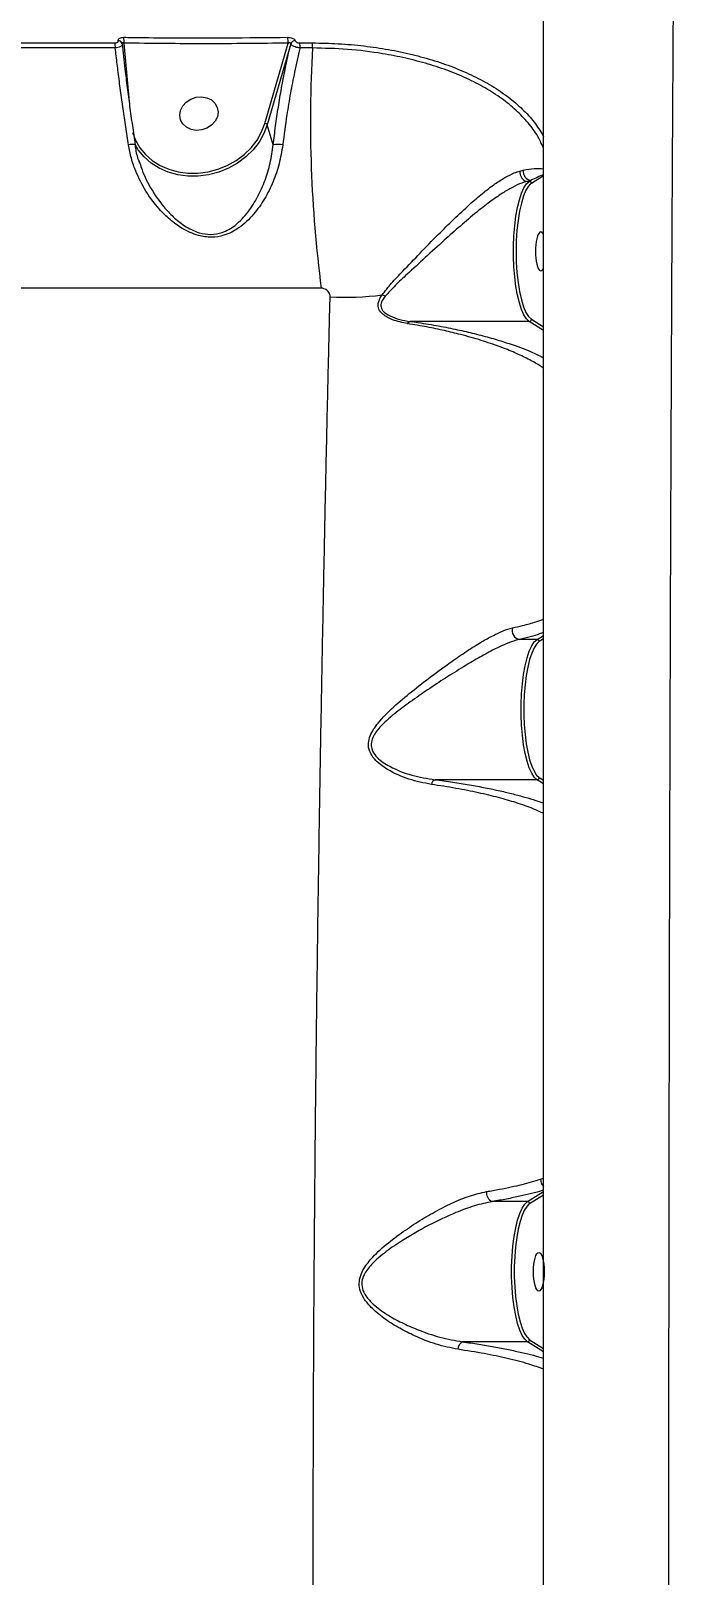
# Model space of a CAD drawing. Header units: millimetres. Extents: x -8327 to 9087, y -6583 to 5996.
# Drawn here: x 6012 to 6163.4, y 226.9 to 585.5 of the extents above; entities that cross this region are included whole.
import ezdxf

# ---------------------------------------------------------------- set-up
doc = ezdxf.new("R2010")
doc.units = ezdxf.units.MM
for name, color, linetype in [('DIKOM_ОБЪЕКТ', 7, 'Continuous'), ('DIKOM_РАЗМЕР_ЗОНА', 7, 'Continuous'), ('DIKOM_РАЗМЕР_ОБЪЕКТА', 7, 'Continuous')]:
    doc.layers.add(name, color=color, linetype=linetype)
doc.styles.add('style1', font='arial.ttf', dxfattribs={"width": 0.8})
doc.dimstyles.new('1-50', dxfattribs={"dimtxt": 300, "dimasz": 200, "dimexe": 100, "dimexo": 0, "dimgap": 100, "dimtad": 1, "dimtxsty": 'style1', "dimcen": 200, "dimclrd": 7, "dimclre": 7, "dimclrt": 7, "dimadec": 1, "dimazin": 2, "dimtfac": 1, "dimtmove": 0, "dimatfit": 2, "dimfxl": 0, "dimlwd": 25, "dimlwe": 18, "dimarcsym": 0})

# ---------------------------------------------------------------- blocks, each defined once
blk = doc.blocks.new('*D9')
at = {"layer": 'Defpoints', "color": 0, "transparency": 16777216}
for p in [(7087.37, 843.9), (-4957.59, 227.93), (7087.37, -4838.64)]:
    blk.add_point(p, dxfattribs=at)
at = {"layer": 'DIKOM_РАЗМЕР_ОБЪЕКТА', "color": 7, "lineweight": 18, "transparency": 16777216}
for p, q in [((7087.37, 843.9), (7087.37, -4938.64)), ((-4957.59, 227.93), (-4957.59, -4938.64))]:
    blk.add_line(p, q, dxfattribs=at)
at = {"layer": 'DIKOM_РАЗМЕР_ОБЪЕКТА', "color": 7, "lineweight": 25, "transparency": 16777216}
blk.add_line((-4757.59, -4838.64), (6887.37, -4838.64), dxfattribs=at)
at = {"layer": 'DIKOM_РАЗМЕР_ОБЪЕКТА', "color": 7, "transparency": 16777216}
for points in [[(-4757.59, -4805.31), (-4757.59, -4871.97), (-4957.59, -4838.64)], [(6887.37, -4805.31), (6887.37, -4871.97), (7087.37, -4838.64)]]:
    blk.add_solid(points, dxfattribs=at)
at = {"layer": 'DIKOM_РАЗМЕР_ОБЪЕКТА', "color": 7, "transparency": 16777216, "insert": (4098.94, -4585.47), "char_height": 300, "attachment_point": 5, "style": 'style1'}
blk.add_mtext('12040', dxfattribs=at)
blk = doc.blocks.new('*D12')
at = {"layer": 'Defpoints', "color": 0, "transparency": 16777216}
for p in [(-6501.58, 227.93), (9087.37, 227.93), (9087.37, -6483.3)]:
    blk.add_point(p, dxfattribs=at)
at = {"layer": 'DIKOM_РАЗМЕР_ЗОНА', "color": 7, "lineweight": 18, "transparency": 16777216}
for p, q in [((-6501.58, 227.93), (-6501.58, -6583.3)), ((9087.37, 227.93), (9087.37, -6583.3))]:
    blk.add_line(p, q, dxfattribs=at)
at = {"layer": 'DIKOM_РАЗМЕР_ЗОНА', "color": 7, "lineweight": 25, "transparency": 16777216}
blk.add_line((-6301.58, -6483.3), (8887.37, -6483.3), dxfattribs=at)
at = {"layer": 'DIKOM_РАЗМЕР_ЗОНА', "color": 7, "transparency": 16777216}
for points in [[(-6301.58, -6449.97), (-6301.58, -6516.64), (-6501.58, -6483.3)], [(8887.37, -6449.97), (8887.37, -6516.64), (9087.37, -6483.3)]]:
    blk.add_solid(points, dxfattribs=at)
at = {"layer": 'DIKOM_РАЗМЕР_ЗОНА', "color": 7, "transparency": 16777216, "insert": (2981.2, -6230.13), "char_height": 300, "attachment_point": 5, "style": 'style1'}
blk.add_mtext('15500', dxfattribs=at)

msp = doc.modelspace()

# ---------------------------------------------------------------- linework, layer by layer
at = {"layer": 'DIKOM_ОБЪЕКТ', "color": 7, "linetype": 'Continuous', "lineweight": 15}
for p, q in [((5968.972, 582.758), (6031.501, 582.758)), ((6031.587, 581.575), (5969.103, 581.575)), ((6032.283, 583.271), (6032.279, 583.286)), ((6033.132, 582.701), (6033.157, 582.567)), ((6033.587, 582.712), (6034.79, 569.106)), ((6066.325, 564.07), (6071.711, 582.712)), ((6072.32, 582.581), (6066.879, 563.75)), ((6072.324, 582.567), (6072.32, 582.581)), ((6073.35, 583.286), (6073.354, 583.271)), ((6074.431, 582.758), (6077.317, 582.758)), ((6077.37, 581.575), (6074.486, 581.575)), ((6068.273, 559.114), (6066.879, 563.75)), ((6037.077, 555.469), (6037.293, 554.814)), ((6125.544, 553), (6126.315, 553.204)), ((6127.248, 550.607), (6127.244, 550.607)), ((6128.045, 550.821), (6127.248, 550.607)), ((6127.702, 550.607), (6127.248, 550.607)), ((6127.702, 550.607), (6128.045, 550.821)), ((6128.206, 550.115), (6127.954, 549.923)), ((6131.054, 551.883), (6128.206, 550.115)), ((6079.409, 525.8), (5931.999, 525.8)), ((6127.702, 518.085), (6100.099, 518.085)), ((6127.564, 519.186), (6128.205, 518.578)), ((6131.054, 516.004), (6127.702, 518.085)), ((6128.205, 518.578), (6131.054, 516.81)), ((6129.523, 444.206), (6131.054, 445.157)), ((6129.523, 444.206), (6125.409, 444.206)), ((6130.027, 443.713), (6129.767, 443.521)), ((6131.054, 444.351), (6130.027, 443.713)), ((6129.523, 411.651), (6105.831, 411.651)), ((6131.054, 410.7), (6129.523, 411.651)), ((6130.027, 412.144), (6131.054, 411.506)), ((6127.304, 313.665), (6131.054, 315.994)), ((6130.334, 318.876), (6131.054, 319.08)), ((6127.304, 313.665), (6119.119, 313.665)), ((6127.807, 313.172), (6127.548, 312.98)), ((6131.054, 315.188), (6127.807, 313.172)), ((6127.304, 281.11), (6112.226, 281.11)), ((6131.054, 278.782), (6127.304, 281.11)), ((6127.807, 281.604), (6131.054, 279.588))]:
    msp.add_line(p, q, dxfattribs=at)
at = {"layer": 'DIKOM_ОБЪЕКТ', "color": 7, "linetype": 'Continuous', "lineweight": 15, "flags": 128}
for points in [[(6051.611, 570.231), (6052.828, 570.021), (6053.898, 569.512), (6054.734, 568.746), (6055.268, 567.785), (6055.457, 566.707), (6055.285, 565.599), (6054.767, 564.551), (6053.944, 563.648), (6052.883, 562.963), (6051.67, 562.551), (6050.404, 562.446), (6049.187, 562.657), (6048.117, 563.165), (6047.282, 563.931), (6046.748, 564.892), (6046.559, 565.97), (6046.731, 567.078), (6047.249, 568.126), (6048.072, 569.029), (6049.132, 569.715), (6050.345, 570.126), (6051.611, 570.231)], [(6035.616, 561.971), (6036.275, 560.181), (6037.285, 558.417), (6038.596, 556.827), (6040.178, 555.445), (6041.997, 554.301), (6044.013, 553.42), (6046.182, 552.822), (6048.457, 552.52), (6050.787, 552.52), (6053.123, 552.822), (6055.412, 553.42), (6057.605, 554.301), (6059.653, 555.445), (6061.512, 556.827), (6063.142, 558.417), (6064.506, 560.181), (6065.575, 562.079), (6066.325, 564.07)], [(6066.879, 563.75), (6066.105, 561.696), (6065.003, 559.738), (6063.596, 557.92), (6061.916, 556.28), (6059.998, 554.854), (6057.886, 553.675), (6055.625, 552.767), (6053.264, 552.15), (6050.856, 551.838), (6048.453, 551.838), (6046.107, 552.15), (6043.87, 552.767), (6041.791, 553.675), (6039.915, 554.854), (6038.283, 556.28), (6036.932, 557.92), (6036.278, 558.973)], [(6127.702, 518.085), (6127.071, 518.673), (6126.471, 519.6), (6125.914, 520.847), (6125.411, 522.387), (6124.975, 524.186), (6124.614, 526.206), (6124.336, 528.402), (6124.147, 530.728), (6124.052, 533.131), (6124.052, 535.561), (6124.147, 537.965), (6124.336, 540.29), (6124.614, 542.487), (6124.975, 544.506), (6125.411, 546.306), (6125.914, 547.846), (6126.471, 549.093), (6127.071, 550.02), (6127.702, 550.607)], [(6127.954, 549.923), (6127.562, 549.504), (6126.951, 548.527), (6126.387, 547.207), (6125.885, 545.576), (6125.457, 543.675), (6125.113, 541.548), (6124.861, 539.247), (6124.707, 536.827), (6124.655, 534.348), (6124.707, 531.868), (6124.861, 529.449), (6125.112, 527.148), (6125.457, 525.02), (6125.885, 523.118), (6126.387, 521.487), (6126.95, 520.167), (6127.561, 519.19), (6127.564, 519.186)], [(6129.523, 411.651), (6128.889, 412.227), (6128.285, 413.147), (6127.724, 414.391), (6127.218, 415.93), (6126.778, 417.732), (6126.414, 419.757), (6126.134, 421.96), (6125.944, 424.295), (6125.847, 426.708), (6125.847, 429.149), (6125.944, 431.562), (6126.134, 433.897), (6126.414, 436.1), (6126.778, 438.125), (6127.218, 439.927), (6127.724, 441.466), (6128.285, 442.71), (6128.889, 443.63), (6129.523, 444.206)], [(6129.767, 443.521), (6129.412, 443.154), (6128.826, 442.262), (6128.282, 441.056), (6127.791, 439.563), (6127.365, 437.816), (6127.012, 435.853), (6126.74, 433.716), (6126.556, 431.452), (6126.462, 429.112), (6126.462, 426.745), (6126.556, 424.405), (6126.74, 422.141), (6127.012, 420.004), (6127.365, 418.041), (6127.791, 416.294), (6128.282, 414.801), (6128.826, 413.595), (6129.339, 412.794)], [(6129.339, 412.794), (6129.412, 412.703), (6130.027, 412.144)], [(6127.304, 281.11), (6126.67, 281.687), (6126.066, 282.607), (6125.505, 283.85), (6124.999, 285.389), (6124.559, 287.191), (6124.195, 289.216), (6123.915, 291.42), (6123.724, 293.754), (6123.628, 296.168), (6123.628, 298.608), (6123.724, 301.022), (6123.915, 303.356), (6124.195, 305.56), (6124.559, 307.584), (6124.999, 309.386), (6125.505, 310.926), (6126.066, 312.169), (6126.67, 313.089), (6127.304, 313.665)], [(6127.548, 312.98), (6127.193, 312.613), (6126.607, 311.721), (6126.063, 310.515), (6125.572, 309.023), (6125.146, 307.275), (6124.793, 305.312), (6124.521, 303.175), (6124.337, 300.912), (6124.243, 298.571), (6124.243, 296.205), (6124.337, 293.864), (6124.521, 291.6), (6124.793, 289.464), (6125.146, 287.5), (6125.572, 285.753), (6126.063, 284.26), (6126.607, 283.055), (6127.12, 282.254)], [(6127.12, 282.254), (6127.193, 282.163), (6127.807, 281.604)]]:
    msp.add_lwpolyline(points, dxfattribs=at)
at = {"layer": 'DIKOM_ОБЪЕКТ', "color": 7, "linetype": 'Continuous', "lineweight": 15}
for centre, radius, start, end in [((6028.1, 581.917), 3.504, 354.40926, 13.89289), ((6032.333, 582.458), 0.829, 8.54646, 93.72626), ((6032.331, 582.425), 0.848, 19.04079, 93.24379), ((6029.429, 583.262), 4.194, 352.47084, 10.97373), ((6067.076, 583.128), 4.653, 354.87814, 11.56037), ((6073.332, 582.206), 1.08, 89.03738, 159.67078), ((6073.336, 582.192), 1.08, 89.03873, 159.66491), ((6069.108, 581.918), 5.389, 356.34812, 8.96153), ((6380.039, 564.715), 303.139, 176.81167, 187.37558), ((6071.736, 581.916), 5.644, 356.54241, 8.58281), ((6066.288, 563.368), 0.703, 32.84081, 87.01182), ((6035.639, 554.894), 4.278, 82.22694, 103.39193), ((6069.18, 551.877), 7.294, 79.81689, 97.14616), ((6128.424, 552.915), 2.128, 172.17622, 259.76532), ((6127.692, 550.093), 0.515, 2.44997, 88.89923), ((6085.37, 588.068), 64.366, 266.52415, 277.28515), ((6092.995, 521.613), 2.664, 61.43993, 78.35404), ((6127.692, 518.599), 0.514, 271.07587, 357.74565), ((6125.931, 446.337), 2.194, 165.25491, 256.25562), ((6129.513, 443.692), 0.515, 2.35572, 88.87699), ((6106.52, 410.249), 1.562, 116.16984, 168.5589), ((6129.513, 412.165), 0.515, 271.12301, 357.64428), ((6120.006, 315.725), 2.243, 173.25017, 246.70446), ((6132.603, 318.835), 2.27, 178.98058, 226.42257), ((6127.294, 313.152), 0.513, 2.24756, 88.93785), ((6113.193, 279.314), 2.04, 118.2917, 178.44165), ((6127.294, 281.624), 0.514, 271.06749, 357.75055)]:
    msp.add_arc(centre, radius, start, end, dxfattribs=at)
msp.add_ellipse((6130.395, 534.346), major_axis=(0, 4.5), ratio=0.2773245, start_param=5.7232856, end_param=9.9846777, dxfattribs=at)
msp.add_ellipse((6129.939, 297.388), major_axis=(0, 4.5), ratio=0.2773245, dxfattribs=at)
for points, knots in [([(6163.431, 749.61), (6163.424, 749.632), (6163.379, 749.77), (6163.287, 749.149), (6163.16, 747.654), (6163.032, 745.106), (6162.905, 741.635), (6162.778, 737.257), (6162.652, 732.013), (6162.525, 725.944), (6162.397, 719.016), (6162.268, 711.164), (6162.138, 702.365), (6162.01, 692.609), (6161.883, 682.004), (6161.76, 670.676), (6161.641, 658.666), (6161.527, 646.023), (6161.416, 632.658), (6161.306, 618.462), (6161.2, 603.427), (6161.095, 587.557), (6160.995, 571.032), (6160.898, 554.052), (6160.807, 536.663), (6160.721, 518.911), (6160.637, 500.659), (6160.559, 481.762), (6160.484, 462.228), (6160.415, 442.075), (6160.35, 421.533), (6160.292, 400.838), (6160.241, 380.033), (6160.195, 359.158), (6160.155, 338.056), (6160.121, 316.565), (6160.094, 294.707), (6160.074, 272.513), (6160.062, 250.238), (6160.058, 226.931), (6160.063, 202.612), (6160.079, 177.327), (6160.104, 152.131), (6160.139, 127.113), (6160.183, 102.36), (6160.232, 79.088), (6160.286, 57.288), (6160.342, 36.916), (6160.405, 16.874), (6160.472, -2.989), (6160.546, -22.627), (6160.626, -41.999), (6160.71, -60.878), (6160.798, -79.041), (6160.889, -96.474), (6160.983, -113.177), (6161.08, -129.293), (6161.182, -144.941), (6161.288, -160.07), (6161.399, -174.639), (6161.513, -188.476), (6161.628, -201.435), (6161.747, -213.511), (6161.867, -224.719), (6161.99, -235.145), (6162.116, -244.859), (6162.245, -253.814), (6162.378, -261.973), (6162.509, -269.236), (6162.639, -275.526), (6162.764, -280.859), (6162.889, -285.263), (6163.013, -288.774), (6163.138, -291.431), (6163.266, -293.103), (6163.366, -293.863), (6163.418, -293.743), (6163.431, -293.713)], [0, 0, 0, 0, 0.0025359, 0.0157567, 0.0293568, 0.0429695, 0.0565822, 0.0701824, 0.0834235, 0.0966761, 0.1099286, 0.1231696, 0.1367966, 0.1504361, 0.1640757, 0.1777027, 0.1909449, 0.2041986, 0.2174522, 0.2306945, 0.2443218, 0.2579615, 0.2716013, 0.2852286, 0.2984537, 0.3116901, 0.3249266, 0.3381516, 0.3517597, 0.3653802, 0.3790007, 0.3926089, 0.4058351, 0.4190728, 0.4323104, 0.4455366, 0.4591469, 0.4727696, 0.4863924, 0.5000026, 0.5154396, 0.5309129, 0.5464046, 0.5618965, 0.5773699, 0.5928069, 0.6060504, 0.6193054, 0.6325603, 0.6458038, 0.6594322, 0.6730731, 0.6867139, 0.7003424, 0.7135632, 0.7267954, 0.7400275, 0.7532483, 0.7668518, 0.7804677, 0.7940837, 0.8076871, 0.8209296, 0.8341836, 0.8474376, 0.86068, 0.8743091, 0.8879507, 0.9015924, 0.9152216, 0.9284595, 0.9417089, 0.9549583, 0.968196, 0.9818205, 0.9954575, 1, 1, 1, 1]), ([(6131.054, -263.828), (6131.054, -263.853), (6131.054, -263.965), (6131.054, -263.318), (6131.054, -261.84), (6131.054, -259.391), (6131.054, -256.041), (6131.054, -251.799), (6131.054, -246.729), (6131.054, -240.863), (6131.054, -234.243), (6131.054, -226.825), (6131.054, -218.542), (6131.054, -209.373), (6131.054, -199.313), (6131.054, -188.472), (6131.054, -176.987), (6131.054, -164.897), (6131.054, -152.249), (6131.054, -138.949), (6131.054, -124.888), (6131.054, -110.058), (6131.054, -94.469), (6131.054, -78.294), (6131.054, -61.713), (6131.054, -44.766), (6131.054, -27.495), (6131.054, -9.783), (6131.054, 8.509), (6131.054, 27.373), (6131.054, 46.789), (6131.054, 66.535), (6131.054, 87.39), (6131.054, 109.361), (6131.054, 132.434), (6131.054, 155.895), (6131.054, 179.697), (6131.054, 203.784), (6131.054, 226.691), (6131.054, 248.361), (6131.054, 268.764), (6131.054, 289.097), (6131.054, 309.514), (6131.054, 329.981), (6131.054, 350.463), (6131.054, 370.72), (6131.054, 390.523), (6131.054, 409.847), (6131.054, 428.678), (6131.054, 447.163), (6131.054, 465.44), (6131.054, 483.466), (6131.054, 501.202), (6131.054, 518.442), (6131.054, 534.996), (6131.054, 550.855), (6131.054, 566.016), (6131.054, 580.594), (6131.054, 594.695), (6131.054, 608.272), (6131.054, 621.287), (6131.054, 633.584), (6131.054, 645.025), (6131.054, 655.613), (6131.054, 665.361), (6131.054, 674.355), (6131.054, 682.653), (6131.054, 690.212), (6131.054, 696.998), (6131.054, 702.928), (6131.054, 707.939), (6131.054, 712.047), (6131.054, 715.272), (6131.054, 717.672), (6131.054, 719.17), (6131.054, 719.834), (6131.054, 719.712), (6131.054, 719.686)], [0, 0, 0, 0, 0.0037494, 0.017002, 0.0302432, 0.0438692, 0.0575078, 0.0711465, 0.0847727, 0.0980153, 0.1112693, 0.1245233, 0.1377657, 0.1513942, 0.1650351, 0.1786761, 0.1923045, 0.2055259, 0.2187588, 0.2319916, 0.245213, 0.2588171, 0.2724335, 0.2860499, 0.299654, 0.3128981, 0.3261537, 0.3394094, 0.3526535, 0.3662824, 0.3799238, 0.3935653, 0.4071942, 0.4224934, 0.4378015, 0.4531008, 0.4687304, 0.4843694, 0.4999991, 0.5132249, 0.5264622, 0.5396996, 0.5529254, 0.5665357, 0.5801584, 0.5937811, 0.6073913, 0.620617, 0.6338541, 0.6470912, 0.6603169, 0.6739257, 0.6875468, 0.701168, 0.7147768, 0.7280197, 0.741274, 0.7545284, 0.7677712, 0.7813986, 0.7950385, 0.8086784, 0.8223058, 0.8355469, 0.8487994, 0.8620519, 0.875293, 0.8889199, 0.9025593, 0.9161988, 0.9298258, 0.9430502, 0.9562861, 0.969522, 0.9827463, 0.9963539, 1, 1, 1, 1]), ([(6031.501, 582.758), (6031.503, 582.758), (6031.612, 582.758), (6031.82, 582.778), (6032.043, 582.854), (6032.207, 582.964), (6032.305, 583.1), (6032.29, 583.216), (6032.283, 583.271)], [0, 0, 0, 0, 0.00450933, 0.21973863, 0.43565025, 0.56828102, 0.79384681, 1, 1, 1, 1]), ([(6033.157, 582.567), (6033.169, 582.475), (6033.193, 582.281), (6032.994, 582.037), (6032.665, 581.828), (6032.221, 581.658), (6031.799, 581.603), (6031.587, 581.575)], [0, 0, 0, 0, 0.2044155, 0.4300078, 0.5633894, 0.7801866, 1, 1, 1, 1]), ([(6034.649, 559.056), (6034.434, 560.449), (6034.004, 563.236), (6033.392, 567.47), (6032.808, 571.716), (6032.275, 575.826), (6031.873, 579.106), (6031.658, 580.959), (6031.587, 581.575)], [0, 0, 0, 0, 0.1827967, 0.3655943, 0.553746, 0.7419007, 0.9141907, 1, 1, 1, 1]), ([(6032.279, 583.286), (6032.269, 583.342), (6032.245, 583.487), (6032.354, 583.708), (6032.632, 583.909), (6033.045, 584.041), (6033.379, 584.054), (6033.547, 584.06)], [0, 0, 0, 0, 0.1342593, 0.3469923, 0.5631786, 0.7816835, 1, 1, 1, 1]), ([(6033.587, 582.712), (6033.53, 582.728), (6033.418, 582.758), (6033.276, 582.758), (6033.18, 582.719), (6033.143, 582.663), (6033.149, 582.621), (6033.15, 582.611)], [0, 0, 0, 0, 0.2473998, 0.487456, 0.7147982, 0.931945, 1, 1, 1, 1]), ([(6033.157, 582.567), (6033.374, 580.613), (6033.745, 577.283), (6034.351, 572.404), (6034.926, 568.034), (6035.545, 563.588), (6035.99, 560.605), (6036.212, 559.114)], [0, 0, 0, 0, 0.2590541, 0.4416261, 0.6241966, 0.8121009, 1, 1, 1, 1]), ([(6033.547, 584.06), (6034.202, 584.05), (6037.479, 584), (6050.161, 583.853), (6062.212, 583.969), (6071.635, 584.06)], [0, 0, 0, 0, 0.0517129, 0.2585531, 1, 1, 1, 1]), ([(6071.711, 582.712), (6065.35, 582.636), (6052.627, 582.485), (6039.935, 582.636), (6033.587, 582.712)], [0, 0, 0, 0, 0.4999202, 1, 1, 1, 1]), ([(6068.273, 559.114), (6068.447, 560.563), (6068.794, 563.46), (6069.443, 567.864), (6070.184, 572.278), (6071.123, 577.243), (6071.883, 580.613), (6072.324, 582.567)], [0, 0, 0, 0, 0.18255761, 0.36511874, 0.553032, 0.74094582, 1, 1, 1, 1]), ([(6074.486, 581.575), (6074.052, 579.707), (6073.255, 576.268), (6072.249, 571.05), (6071.286, 565.402), (6070.77, 561.392), (6070.47, 559.056)], [0, 0, 0, 0, 0.2580765, 0.4750055, 0.6940757, 1, 1, 1, 1]), ([(6071.635, 584.06), (6071.808, 584.054), (6072.154, 584.041), (6072.645, 583.909), (6073.039, 583.708), (6073.273, 583.487), (6073.329, 583.342), (6073.35, 583.286)], [0, 0, 0, 0, 0.2181877, 0.4366926, 0.6529382, 0.8657452, 1, 1, 1, 1]), ([(6072.32, 582.581), (6072.313, 582.602), (6072.296, 582.654), (6072.214, 582.719), (6072.072, 582.758), (6071.896, 582.758), (6071.773, 582.728), (6071.711, 582.712)], [0, 0, 0, 0, 0.1277016, 0.3307236, 0.5436898, 0.768196, 1, 1, 1, 1]), ([(6074.486, 581.575), (6074.306, 581.597), (6073.905, 581.644), (6073.395, 581.792), (6072.925, 581.991), (6072.554, 582.226), (6072.375, 582.44), (6072.33, 582.552), (6072.324, 582.567)], [0, 0, 0, 0, 0.1804802, 0.4029307, 0.530963, 0.7496325, 0.9664098, 1, 1, 1, 1]), ([(6073.354, 583.271), (6073.357, 583.262), (6073.377, 583.194), (6073.461, 583.069), (6073.644, 582.938), (6073.879, 582.837), (6074.136, 582.77), (6074.34, 582.762), (6074.431, 582.758)], [0, 0, 0, 0, 0.0340316, 0.2522033, 0.4705036, 0.5979472, 0.8193665, 1, 1, 1, 1]), ([(6077.317, 582.758), (6079.327, 582.723), (6083.347, 582.654), (6089.287, 582.112), (6095.033, 581.267), (6100.521, 580.119), (6105.791, 578.666), (6110.765, 576.902), (6115.389, 574.846), (6119.603, 572.511), (6123.342, 569.902), (6126.558, 567.045), (6129.201, 564.066), (6130.455, 561.955), (6131.054, 560.947)], [0, 0, 0, 0, 0.08776023, 0.17552812, 0.25856589, 0.34187837, 0.42491861, 0.50802784, 0.59140238, 0.67451483, 0.75758242, 0.84091804, 0.92399052, 1, 1, 1, 1]), ([(6131.054, 558.205), (6130.703, 559.025), (6129.873, 560.969), (6127.822, 563.837), (6125.096, 566.811), (6121.819, 569.556), (6118.042, 572.048), (6113.825, 574.277), (6109.221, 576.229), (6104.276, 577.885), (6099.066, 579.247), (6092.83, 580.463), (6085.537, 581.382), (6080.092, 581.511), (6077.37, 581.575)], [0, 0, 0, 0, 0.0577618, 0.1367829, 0.2160568, 0.295076, 0.3740773, 0.4533321, 0.5323339, 0.6113229, 0.6905652, 0.7695557, 0.8847758, 1, 1, 1, 1]), ([(6070.47, 559.056), (6070.229, 557.58), (6069.748, 554.626), (6068.269, 550.423), (6066.322, 546.481), (6064.183, 543.442), (6062.117, 541.241), (6060.407, 539.835), (6058.644, 538.766), (6056.577, 537.913), (6053.934, 537.479), (6051.192, 537.87), (6048.937, 538.697), (6046.681, 539.888), (6044.24, 541.687), (6041.361, 544.546), (6038.583, 548.265), (6036.531, 552.309), (6035.251, 555.948), (6034.849, 558.02), (6034.649, 559.056)], [0, 0, 0, 0, 0.072775, 0.1456245, 0.222085, 0.2985154, 0.3409279, 0.3832941, 0.4164823, 0.4496143, 0.4986434, 0.547786, 0.5808474, 0.6139692, 0.6710815, 0.7283161, 0.8132053, 0.8980768, 0.9490483, 1, 1, 1, 1]), ([(6037.275, 554.806), (6037.196, 555.02), (6036.781, 556.143), (6036.421, 557.599), (6036.274, 558.852), (6036.24, 559.135)], [0, 0, 0, 0, 0.1543721, 0.8093426, 1, 1, 1, 1]), ([(6037.293, 554.814), (6037.457, 554.296), (6038.121, 552.196), (6039.881, 548.73), (6042.377, 545.113), (6045.023, 542.301), (6047.223, 540.534), (6049.286, 539.344), (6051.311, 538.525), (6053.81, 538.128), (6056.181, 538.565), (6058.004, 539.405), (6059.56, 540.457), (6061.06, 541.842), (6062.865, 543.991), (6064.72, 546.957), (6066.4, 550.76), (6067.669, 554.827), (6068.07, 557.674), (6068.273, 559.114)], [0, 0, 0, 0, 0.0302211, 0.1225161, 0.2172327, 0.2784891, 0.3409326, 0.3751554, 0.4102284, 0.4603336, 0.5103662, 0.5446328, 0.5799029, 0.6253033, 0.6713747, 0.7545012, 0.8394446, 0.9188058, 1, 1, 1, 1]), ([(6093.532, 524.222), (6094.24, 525.127), (6095.658, 526.941), (6098.72, 530.129), (6102.314, 533.909), (6106.319, 537.992), (6110.185, 541.838), (6113.64, 545.083), (6116.848, 547.848), (6119.601, 549.955), (6122.08, 551.541), (6124.017, 552.524), (6125.117, 552.867), (6125.544, 553)], [0, 0, 0, 0, 0.0899499, 0.1801559, 0.3068401, 0.4334818, 0.5393722, 0.645173, 0.730568, 0.8158843, 0.8857298, 0.9555171, 1, 1, 1, 1]), ([(6125.544, 553), (6125.542, 552.961), (6125.525, 552.72), (6125.574, 552.243), (6125.805, 551.617), (6126.196, 551.089), (6126.695, 550.713), (6127.061, 550.643), (6127.244, 550.607)], [0, 0, 0, 0, 0.035073, 0.2179032, 0.4134356, 0.6089367, 0.8045272, 1, 1, 1, 1]), ([(6126.315, 553.204), (6127.195, 553.365), (6128.955, 553.685), (6130.456, 553.579), (6131.019, 553.502), (6131.054, 553.497)], [0, 0, 0, 0, 0.4835892, 0.9676961, 1, 1, 1, 1]), ([(6127.244, 550.607), (6127.244, 550.607), (6126.847, 550.508), (6125.747, 550.157), (6123.827, 549.272), (6121.314, 547.785), (6118.523, 545.83), (6115.248, 543.259), (6111.705, 540.25), (6107.703, 536.673), (6103.527, 532.881), (6099.763, 529.382), (6096.548, 526.457), (6095.027, 524.787), (6094.268, 523.953)], [0, 0, 0, 0, 0.0000165, 0.041174, 0.1100258, 0.1789455, 0.2638172, 0.34877, 0.4554028, 0.5621362, 0.6912472, 0.8203978, 0.9103255, 1, 1, 1, 1]), ([(6131.054, 552.171), (6130.575, 551.967), (6129.638, 551.567), (6128.568, 551.066), (6128.045, 550.821)], [0, 0, 0, 0, 0.51172745, 1, 1, 1, 1]), ([(6081.468, -67.964), (6081.367, -63.832), (6081.166, -55.562), (6080.859, -42.242), (6080.55, -28.297), (6080.228, -13.088), (6079.895, 3.456), (6079.555, 21.395), (6079.226, 40.027), (6078.913, 59.267), (6078.62, 79.025), (6078.357, 99.032), (6078.126, 119.246), (6077.932, 139.615), (6077.772, 160.291), (6077.651, 181.177), (6077.572, 202.178), (6077.538, 223.65), (6077.553, 245.552), (6077.619, 267.825), (6077.731, 289.958), (6077.888, 311.554), (6078.084, 332.566), (6078.311, 352.969), (6078.569, 373.005), (6078.852, 392.582), (6079.155, 411.61), (6079.473, 429.91), (6079.8, 447.457), (6080.131, 464.251), (6080.467, 480.369), (6080.804, 495.721), (6081.14, 510.323), (6081.359, 519.326), (6081.468, 523.821)], [0, 0, 0, 0, 0.02845805, 0.05695121, 0.08544429, 0.11390213, 0.14592548, 0.17805204, 0.21022998, 0.24240637, 0.27452946, 0.30655044, 0.33755814, 0.36866352, 0.39981777, 0.43097078, 0.46207349, 0.49307939, 0.52594796, 0.55887506, 0.59180254, 0.6246717, 0.65616701, 0.68776111, 0.71940676, 0.75105423, 0.78265209, 0.81415009, 0.84504889, 0.876038, 0.90707352, 0.93810966, 0.96910022, 1, 1, 1, 1]), ([(6081.468, 523.821), (6081.458, 523.985), (6081.439, 524.324), (6081.222, 524.786), (6080.902, 525.169), (6080.526, 525.466), (6080.122, 525.668), (6079.732, 525.782), (6079.512, 525.794), (6079.409, 525.8)], [0, 0, 0, 0, 0.1943871, 0.4036754, 0.5538933, 0.6909482, 0.8350002, 0.9218165, 1, 1, 1, 1]), ([(6099.449, 517.563), (6098.255, 517.812), (6096.582, 518.161), (6094.708, 519.033), (6093.548, 519.817), (6092.685, 520.904), (6092.535, 522.398), (6093.059, 523.519), (6093.482, 524.148), (6093.532, 524.222)], [0, 0, 0, 0, 0.2865078, 0.4015515, 0.5163057, 0.657463, 0.7993882, 0.9763491, 1, 1, 1, 1]), ([(6094.268, 523.953), (6093.934, 523.502), (6093.331, 522.688), (6093.171, 521.42), (6093.841, 520.23), (6095.432, 519.233), (6097.617, 518.499), (6099.26, 518.189), (6100.091, 518.085), (6100.092, 518.085)], [0, 0, 0, 0, 0.1595547, 0.287536, 0.4150411, 0.593457, 0.7962105, 0.9997271, 1, 1, 1, 1]), ([(6099.449, 517.563), (6099.465, 517.586), (6099.561, 517.726), (6099.773, 517.961), (6099.979, 518.041), (6100.092, 518.085)], [0, 0, 0, 0, 0.084498, 0.4973839, 1, 1, 1, 1]), ([(6131.054, 507.176), (6130.733, 507.406), (6129.728, 508.125), (6127.523, 509.334), (6124.458, 510.799), (6120.839, 512.252), (6116.648, 513.672), (6112.339, 514.902), (6108.071, 515.939), (6104.019, 516.799), (6100.97, 517.308), (6099.449, 517.563)], [0, 0, 0, 0, 0.0618388, 0.1932947, 0.3263898, 0.4598974, 0.593182, 0.725962, 0.8173328, 0.9088518, 1, 1, 1, 1]), ([(6100.092, 518.085), (6100.093, 518.085), (6100.094, 518.085), (6100.097, 518.085), (6100.099, 518.085), (6100.099, 518.085)], [0, 0, 0, 0, 0.3611046, 0.7849948, 1, 1, 1, 1]), ([(6100.099, 518.085), (6100.697, 517.999), (6103.003, 517.666), (6106.744, 517.032), (6111.081, 516.167), (6115.15, 515.224), (6118.949, 514.215), (6123.256, 512.897), (6127.508, 511.372), (6129.923, 510.193), (6131.054, 509.641)], [0, 0, 0, 0, 0.0382932, 0.1476849, 0.2575036, 0.3671558, 0.4890309, 0.6109337, 0.8178345, 1, 1, 1, 1]), ([(6123.809, 446.895), (6124.615, 447.082), (6126.613, 447.546), (6129.094, 448.233), (6130.476, 448.738), (6131.054, 448.949)], [0, 0, 0, 0, 0.2820077, 0.6997559, 1, 1, 1, 1]), ([(6104.989, 410.559), (6103.237, 410.895), (6099.737, 411.567), (6095.771, 413.355), (6093.148, 415.102), (6091.67, 416.466), (6090.551, 418.15), (6090.238, 420.073), (6090.712, 421.848), (6091.544, 423.389), (6093.26, 425.69), (6096.188, 428.627), (6100.461, 432.161), (6104.984, 435.699), (6109.309, 438.845), (6113.205, 441.523), (6116.402, 443.548), (6119.238, 445.136), (6121.684, 446.296), (6123.113, 446.699), (6123.809, 446.895)], [0, 0, 0, 0, 0.08810855, 0.17601908, 0.20848934, 0.24086091, 0.2743843, 0.30821945, 0.33771383, 0.36532383, 0.39301485, 0.47361099, 0.5544946, 0.64047815, 0.72638705, 0.78965466, 0.85283843, 0.90273825, 0.9525828, 1, 1, 1, 1]), ([(6131.054, 445.836), (6130.75, 445.721), (6129.259, 445.159), (6127.116, 444.628), (6125.409, 444.206)], [0, 0, 0, 0, 0.2038246, 1, 1, 1, 1]), ([(6125.409, 444.206), (6124.978, 444.095), (6123.823, 443.797), (6121.741, 442.965), (6118.978, 441.629), (6115.851, 439.909), (6112.188, 437.723), (6108.246, 435.259), (6104.1, 432.54), (6100.11, 429.754), (6096.294, 426.959), (6093.644, 424.584), (6092.081, 422.698), (6091.316, 421.423), (6090.899, 419.988), (6091.076, 418.887), (6091.548, 417.801), (6092.35, 416.775), (6093.758, 415.648), (6096.374, 414.107), (6100.42, 412.514), (6104.026, 411.939), (6105.831, 411.651)], [0, 0, 0, 0, 0.0292595, 0.0782867, 0.1273812, 0.1894588, 0.2516203, 0.3268259, 0.4023378, 0.4776763, 0.5502337, 0.6225051, 0.6467387, 0.6708923, 0.6974241, 0.7234699, 0.7284356, 0.7594947, 0.7888259, 0.8182375, 0.9090018, 1, 1, 1, 1]), ([(6131.054, 403.784), (6130.28, 404.158), (6128.499, 405.019), (6124.935, 406.263), (6120.654, 407.506), (6115.986, 408.621), (6110.808, 409.662), (6106.92, 410.261), (6104.989, 410.559)], [0, 0, 0, 0, 0.1484781, 0.3416422, 0.5067872, 0.6723873, 0.8373248, 1, 1, 1, 1]), ([(6105.831, 411.651), (6107.217, 411.463), (6109.99, 411.087), (6113.884, 410.455), (6117.563, 409.779), (6120.948, 409.069), (6124.013, 408.339), (6126.773, 407.592), (6129.146, 406.867), (6130.459, 406.386), (6131.054, 406.168)], [0, 0, 0, 0, 0.1261973, 0.2524168, 0.3827275, 0.513054, 0.6390083, 0.764973, 0.893574, 1, 1, 1, 1]), ([(6111.153, 279.369), (6109.474, 279.707), (6106.114, 280.383), (6101.563, 282.225), (6097.606, 284.196), (6094.293, 286.248), (6091.428, 288.569), (6089.342, 290.914), (6088.303, 293.149), (6088.157, 295.161), (6088.659, 296.926), (6089.508, 298.472), (6091.183, 300.695), (6093.991, 303.409), (6097.885, 306.344), (6101.824, 309.008), (6105.774, 311.342), (6109.808, 313.382), (6113.871, 315.096), (6116.477, 315.692), (6117.779, 315.989)], [0, 0, 0, 0, 0.0831673, 0.1664524, 0.2235457, 0.2807527, 0.337627, 0.3840116, 0.4157988, 0.4428547, 0.4698415, 0.4942498, 0.5187275, 0.58943, 0.6604007, 0.7270837, 0.7939498, 0.8605167, 0.930334, 1, 1, 1, 1]), ([(6117.779, 315.989), (6118.797, 316.168), (6121.785, 316.693), (6126.237, 317.649), (6128.957, 318.464), (6130.334, 318.876)], [0, 0, 0, 0, 0.203545, 0.596839, 1, 1, 1, 1]), ([(6131.054, 316.339), (6130.932, 316.3), (6130.09, 316.034), (6128.291, 315.552), (6125.555, 314.899), (6122.512, 314.264), (6120.25, 313.865), (6119.119, 313.665)], [0, 0, 0, 0, 0.0400814, 0.2766273, 0.5131709, 0.7565807, 1, 1, 1, 1]), ([(6119.119, 313.665), (6117.747, 313.378), (6114.999, 312.803), (6110.045, 310.918), (6104.408, 308.289), (6098.998, 305.152), (6094.47, 302.155), (6091.366, 299.525), (6089.437, 297.104), (6088.766, 295.12), (6088.877, 293.378), (6089.819, 291.53), (6091.793, 289.48), (6094.63, 287.393), (6098.109, 285.499), (6102.248, 283.707), (6106.984, 282.02), (6110.479, 281.413), (6112.226, 281.11)], [0, 0, 0, 0, 0.0728342, 0.1458296, 0.2501828, 0.3546835, 0.4223316, 0.4897106, 0.534341, 0.5582656, 0.5819922, 0.6106676, 0.6491026, 0.7081741, 0.76767, 0.827082, 0.9135896, 1, 1, 1, 1]), ([(6112.226, 281.11), (6113.494, 280.928), (6116.03, 280.562), (6119.589, 279.958), (6122.954, 279.315), (6126.874, 278.439), (6129.711, 277.747), (6131.005, 277.269), (6131.054, 277.251)], [0, 0, 0, 0, 0.1656555, 0.3313232, 0.5019164, 0.6724999, 0.9875966, 1, 1, 1, 1]), ([(6131.054, 274.734), (6129.96, 275.138), (6127.603, 276.01), (6122.868, 277.227), (6117.354, 278.388), (6113.234, 279.04), (6111.153, 279.369)], [0, 0, 0, 0, 0.2355976, 0.5079196, 0.751438, 1, 1, 1, 1])]:
    msp.add_open_spline(points, degree=3, knots=knots, dxfattribs=at)

# ---------------------------------------------------------------- dimensions: what is measured, and where the dimension line sits
at = {"layer": 'DIKOM_РАЗМЕР_ЗОНА'}
dim = msp.add_linear_dim(base=(9087.366, -6483.303), p1=(-6501.585, 227.929), p2=(9087.366, 227.928), text='15500', dimstyle='1-50', dxfattribs=at)
dim.commit()
dim.dimension.update_dxf_attribs({"geometry": '*D12', "text_midpoint": (2981.198, -6483.303), "dimtype": 160})
at = {"layer": 'DIKOM_РАЗМЕР_ОБЪЕКТА'}
dim = msp.add_linear_dim(base=(7087.366, -4838.641), p1=(-4957.594, 227.929), p2=(7087.366, 843.902), text='12040', dimstyle='1-50', dxfattribs=at)
dim.commit()
dim.dimension.update_dxf_attribs({"geometry": '*D9', "text_midpoint": (4098.945, -4838.641), "dimtype": 160})

doc.saveas('drawing.dxf')
